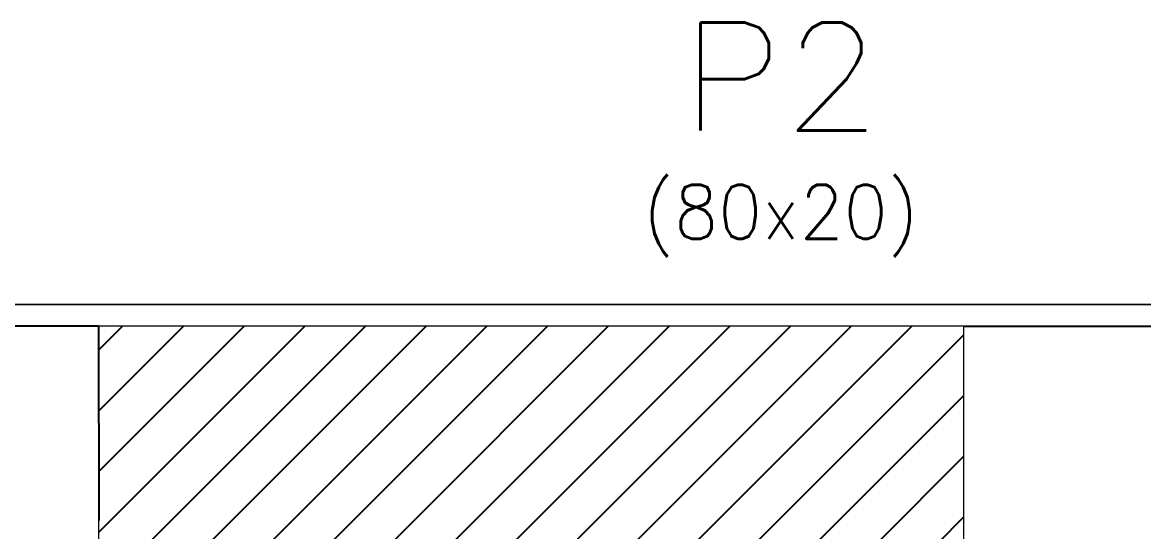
# Model space of a CAD drawing. Header units: metres. Extents: x 198 to 412, y -54 to 17.
# Drawn here: x 251.621 to 252.657, y 13.067 to 13.538 of the extents above; entities that cross this region are included whole.
import ezdxf
from ezdxf.enums import TextEntityAlignment as Align

# ---------------------------------------------------------------- set-up
doc = ezdxf.new("R2010")
doc.units = ezdxf.units.M
doc.header["$LTSCALE"] = 10
for name, color, linetype in [('A- Hatch Hormigon', 255, 'Continuous'), ('A-Balcon', 1, 'Continuous'), ('A-MUROS', 6, 'Continuous'), ('A-Revoques', 1, 'Continuous')]:
    doc.layers.add(name, color=color, linetype=linetype)
for name, color, linetype, lineweight in [('PILAR_DIM', 253, 'Continuous', 0), ('PILAR_HORMIGON', 5, 'Continuous', 20), ('PILAR_REF', 253, 'Continuous', 0)]:
    doc.layers.add(name, color=color, linetype=linetype, lineweight=lineweight)
doc.styles.add('CYPETXT', font='romans', dxfattribs={"height": 0.2})

msp = doc.modelspace()

# ---------------------------------------------------------------- hatches: boundary and pattern name
at = {"layer": 'A- Hatch Hormigon'}
h = msp.add_hatch(dxfattribs=at)
h.set_pattern_fill('ANSI31', color=1, scale=0.0125, style=0)
h.set_pattern_definition([(45, (12037.849788, -525.671474), (-0.02806330038, 0.02806330038), [])])
h.paths.add_polyline_path([(251.6914, 13.057), (252.4913, 13.057), (252.4913, 13.257), (251.6913, 13.257)])

# ---------------------------------------------------------------- linework, layer by layer
at = {"layer": 'A-Balcon'}
msp.add_line((251.6913, 13.257), (251.6914, 13.0773), dxfattribs=at)
at = {"layer": 'A-MUROS', "transparency": 33554687}
msp.add_line((250.7053, 13.2574), (251.6913, 13.2574), dxfattribs=at)
at = {"layer": 'A-MUROS'}
msp.add_line((252.4913, 13.257), (254.3149, 13.2562), dxfattribs=at)
at = {"layer": 'A-Revoques', "transparency": 33554687}
msp.add_line((254.3149, 13.2767), (250.7053, 13.277), dxfattribs=at)
at = {"layer": 'PILAR_HORMIGON'}
msp.add_lwpolyline([(251.6913, 13.057), (252.4913, 13.057), (252.4913, 13.257), (251.6913, 13.257), (251.6913, 13.057)], close=True, dxfattribs=at)

# ---------------------------------------------------------------- texts
at = {"layer": 'PILAR_DIM', "lineweight": 0, "style": 'CYPETXT', "width": 0.882521}
msp.add_text('(80x20)', height=0.05, dxfattribs=at).set_placement((252.1949, 13.3378), (252.4492, 13.3378), align=Align.FIT)
msp.add_text('(80x20)', height=0.05, dxfattribs=at).set_placement((252.1949, 13.3378), (252.4492, 13.3378), align=Align.FIT)
at = {"layer": 'PILAR_REF', "style": 'CYPETXT', "width": 1.019605}
msp.add_text('P2', height=0.1, dxfattribs=at).set_placement((252.2298, 13.4378), (252.4143, 13.4378), align=Align.FIT)
msp.add_text('P2', height=0.1, dxfattribs=at).set_placement((252.2298, 13.4378), (252.4143, 13.4378), align=Align.FIT)

doc.saveas('drawing.dxf')
